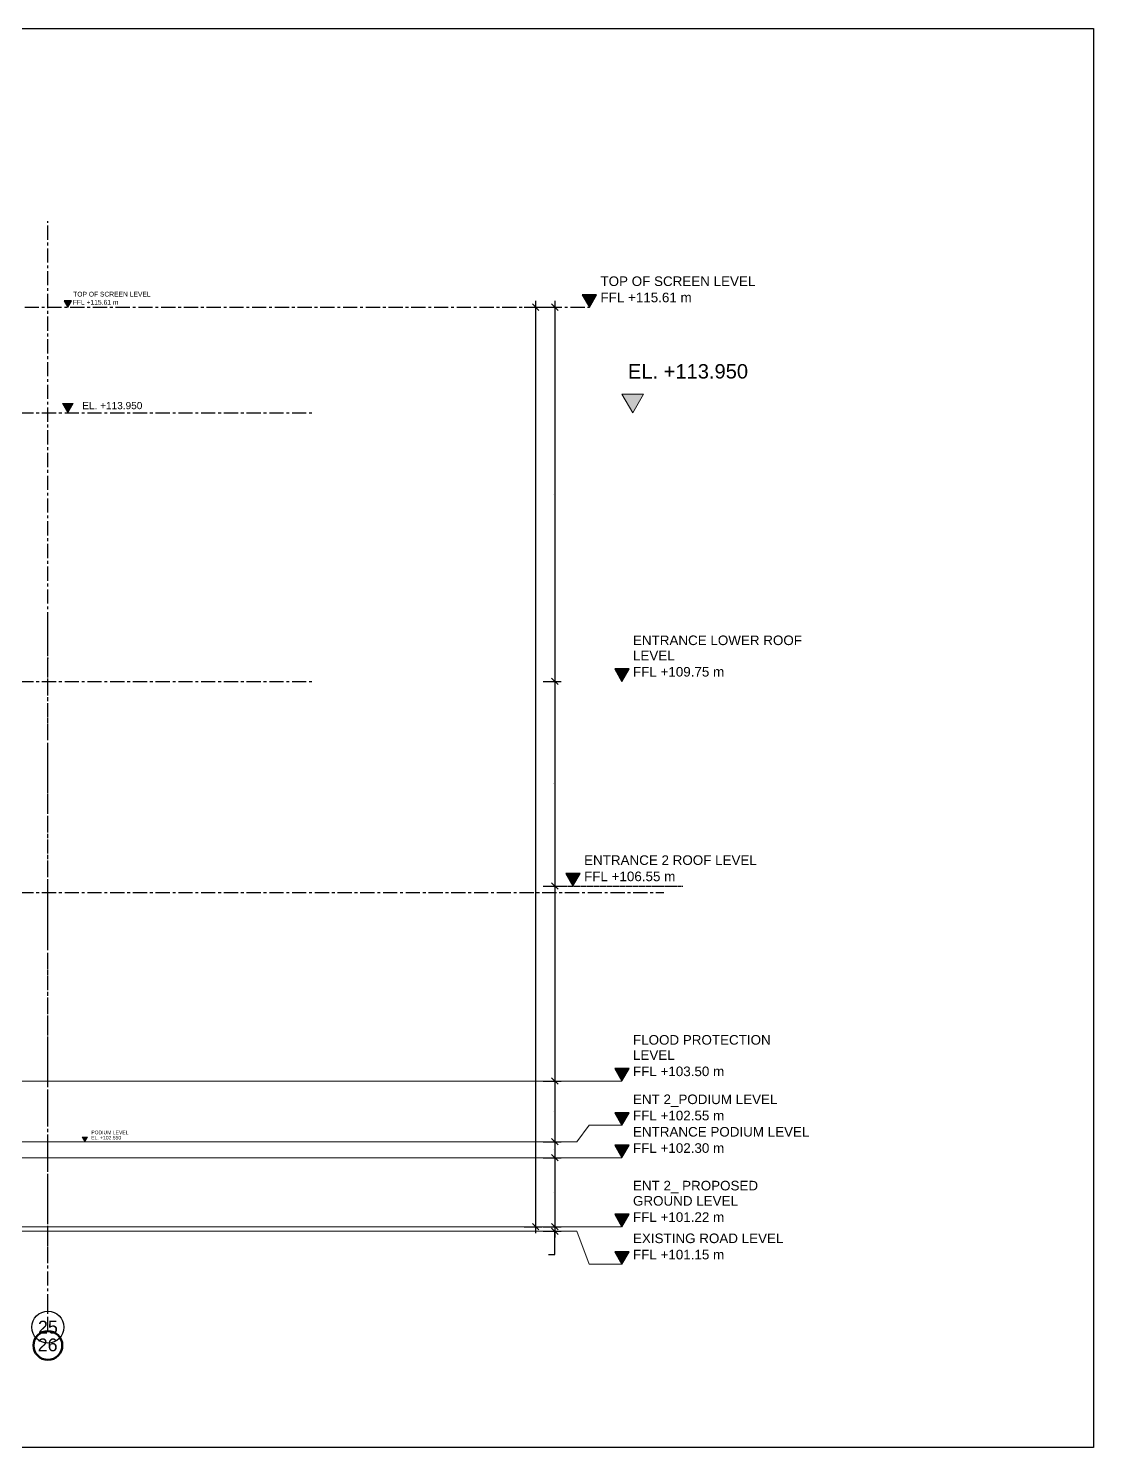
# Model space of a CAD drawing. Header units: millimetres. Extents: x 652554 to 1678317, y -308114 to 170803.
# Drawn here: x 793641 to 810298, y -103165 to -80965 of the extents above; entities that cross this region are included whole.
import ezdxf
from ezdxf.enums import TextEntityAlignment as Align

# ---------------------------------------------------------------- set-up
doc = ezdxf.new("R2010")
doc.units = ezdxf.units.MM
for name, pattern in [('CENTER', [50.8, 31.75, -6.35, 6.35, -6.35]), ('Centre', [31.75, 6.35, -4.7625, 15.875, -4.7625]), ('TA_GL_000.70000', [1.925, 0.7, -0.175, 0.175, -0.175, 0.7])]:
    doc.linetypes.add(name, pattern=pattern)
for name, color, linetype in [('000 - 0_SYM_DWG_GRID-BUBBLE_MAIN_COLOR_1', 7, 'Continuous'), ('000 - 0_SYM_DWG_GRIDLINE_MAIN_COLOR_1', 7, 'Continuous'), ('000 - 0_SYM_DWG_GRIDLINE_MAIN_COLOR_251', 7, 'Continuous'), ('000 - GRID', 7, 'CENTER'), ('DIM', 7, 'Continuous')]:
    doc.layers.add(name, color=color, linetype=linetype)
for name, color, linetype, lineweight in [('A-ANNO-DIMS', 7, 'Continuous', 9), ('A-FLOR-LEVL', 7, 'Continuous', 9), ('S-GRID-IDEN', 7, 'Continuous', 50), ('Z-230_A_LEVEL', 7, 'Continuous', 9)]:
    doc.layers.add(name, color=color, linetype=linetype, lineweight=lineweight)
doc.styles.add('Arial', font='arial.ttf')
doc.styles.add('Arial_2', font='arial.ttf', dxfattribs={"height": 3})
doc.styles.add('TA', font='', dxfattribs={"height": 4.5})
doc.styles.get('TA').set_extended_font_data('Cordia New')
doc.dimstyles.new('DPA-DIM-3_0_T-T', dxfattribs={"dimscale": 304.8, "dimtxt": 153.03891, "dimasz": 0.328084, "dimexe": 0.328084, "dimexo": 0.0625, "dimgap": 0.082021, "dimtad": 1, "dimdec": 0, "dimzin": 0, "dimdsep": 46, "dimtxsty": 'Arial_2', "dimblk1": 'OBLIQUE', "dimblk2": 'OBLIQUE', "dimsah": 1, "dimcen": 0.09, "dimdle": 0.328084, "dimclrd": 7, "dimclre": 7, "dimclrt": 7, "dimadec": 8, "dimazin": 0, "dimtfac": 1, "dimtdec": 4, "dimtix": 1, "dimtmove": 0, "dimatfit": 3, "dimfxl": 0.656168, "dimfxlon": 1, "dimtvp": 1, "dimtolj": 1, "dimtzin": 0, "dimarcsym": 2})
doc.dimstyles.new('DPA-DIM-3_0_T-T_1', dxfattribs={"dimscale": 304.8, "dimtxt": 153.03891, "dimasz": 0.328084, "dimexe": 0.328084, "dimexo": 0.0625, "dimgap": 0.082021, "dimtad": 1, "dimdec": 0, "dimzin": 0, "dimdsep": 46, "dimtxsty": 'Arial_2', "dimblk1": 'OBLIQUE', "dimblk2": 'OBLIQUE', "dimsah": 1, "dimcen": 0.09, "dimdle": 0.328084, "dimclrd": 7, "dimclre": 7, "dimclrt": 7, "dimadec": 8, "dimazin": 0, "dimtfac": 1, "dimtdec": 4, "dimtix": 1, "dimtmove": 1, "dimatfit": 3, "dimfxl": 0.656168, "dimfxlon": 1, "dimtvp": 1, "dimtolj": 1, "dimtzin": 0, "dimarcsym": 2})

# ---------------------------------------------------------------- blocks, each defined once
blk = doc.blocks.new('Level - ARC - Level-3654792-2241-01 ENTRANCE 2 ENLARGED ELEVATION 1')
at = {"layer": 'A-FLOR-LEVL'}
blk.add_hatch(color=7, dxfattribs=at).paths.add_polyline_path([(-615530, 109945), (-615642, 109751), (-615754, 109945)])
at = {"layer": 'A-FLOR-LEVL', "color": 7, "lineweight": 25}
for p, q in [((-615530, 109945), (-615754, 109945)), ((-615754, 109945), (-615642, 109751)), ((-615642, 109751), (-615530, 109945))]:
    blk.add_line(p, q, dxfattribs=at)
blk = doc.blocks.new('Grid - 100 Scale-2291345-2241-01 ENTRANCE 2 ENLARGED ELEVATION 1')
at = {"layer": 'S-GRID-IDEN', "color": 7}
blk.add_circle((-632917, 99364), 225, dxfattribs=at)
blk = doc.blocks.new('_Oblique')
at = {"color": 7, "linetype": 'ByBlock', "lineweight": -2}
blk.add_line((-0.5, -0.5), (0.5, 0.5), dxfattribs=at)
blk = doc.blocks.new('*D1419')
at = {"layer": 'A-ANNO-DIMS', "color": 7, "lineweight": -2, "transparency": 16777216}
for p, q in [((801873, -85226), (801873, -91281)), ((801692, -85326), (801973, -85326)), ((801692, -91181), (801973, -91181))]:
    blk.add_line(p, q, dxfattribs=at)
at = {"layer": 'Defpoints', "color": 7, "transparency": 16777216}
for p in [(801673, -85326), (801673, -91181), (801873, -91181)]:
    blk.add_point(p, dxfattribs=at)
at = {"layer": 'A-ANNO-DIMS', "color": 7, "lineweight": -2, "transparency": 16777216, "xscale": 100, "yscale": 100, "zscale": 100}
for p, rotation in [((801873, -85326), 90), ((801873, -91181), 270)]:
    blk.add_blockref('_Oblique', p, dxfattribs=dict(at, rotation=rotation))
at = {"layer": 'A-ANNO-DIMS', "color": 7, "transparency": 16777216, "insert": (801846, -88253), "char_height": 3, "attachment_point": 5, "rotation": 90, "style": 'Arial_2'}
blk.add_mtext('\\A1;5855', dxfattribs=at)
blk = doc.blocks.new('*D1420')
at = {"layer": 'A-ANNO-DIMS', "color": 7, "lineweight": -2, "transparency": 16777216}
for p, q in [((801692, -91181), (801973, -91181)), ((801873, -91081), (801873, -94481)), ((801692, -94381), (801973, -94381))]:
    blk.add_line(p, q, dxfattribs=at)
at = {"layer": 'Defpoints', "color": 7, "transparency": 16777216}
for p in [(801673, -91181), (801673, -94381), (801873, -94381)]:
    blk.add_point(p, dxfattribs=at)
at = {"layer": 'A-ANNO-DIMS', "color": 7, "lineweight": -2, "transparency": 16777216, "xscale": 100, "yscale": 100, "zscale": 100}
for p, rotation in [((801873, -91181), 90), ((801873, -94381), 270)]:
    blk.add_blockref('_Oblique', p, dxfattribs=dict(at, rotation=rotation))
at = {"layer": 'A-ANNO-DIMS', "color": 7, "transparency": 16777216, "insert": (801846, -92781), "char_height": 3, "attachment_point": 5, "rotation": 90, "style": 'Arial_2'}
blk.add_mtext('\\A1;3200', dxfattribs=at)
blk = doc.blocks.new('*D1421')
at = {"layer": 'A-ANNO-DIMS', "color": 7, "lineweight": -2, "transparency": 16777216}
for p, q in [((801873, -94281), (801873, -97531)), ((801692, -94381), (801973, -94381)), ((801692, -97431), (801973, -97431))]:
    blk.add_line(p, q, dxfattribs=at)
at = {"layer": 'Defpoints', "color": 7, "transparency": 16777216}
for p in [(801673, -94381), (801673, -97431), (801873, -97431)]:
    blk.add_point(p, dxfattribs=at)
at = {"layer": 'A-ANNO-DIMS', "color": 7, "lineweight": -2, "transparency": 16777216, "xscale": 100, "yscale": 100, "zscale": 100}
for p, rotation in [((801873, -94381), 90), ((801873, -97431), 270)]:
    blk.add_blockref('_Oblique', p, dxfattribs=dict(at, rotation=rotation))
at = {"layer": 'A-ANNO-DIMS', "color": 7, "transparency": 16777216, "insert": (801846, -95906), "char_height": 3, "attachment_point": 5, "rotation": 90, "style": 'Arial_2'}
blk.add_mtext('\\A1;3050', dxfattribs=at)
blk = doc.blocks.new('*D1422')
at = {"layer": 'A-ANNO-DIMS', "color": 7, "lineweight": -2, "transparency": 16777216}
for p, q in [((801692, -97431), (801973, -97431)), ((801873, -97331), (801873, -98481)), ((801692, -98381), (801973, -98381))]:
    blk.add_line(p, q, dxfattribs=at)
at = {"layer": 'Defpoints', "color": 7, "transparency": 16777216}
for p in [(801673, -97431), (801673, -98381), (801873, -98381)]:
    blk.add_point(p, dxfattribs=at)
at = {"layer": 'A-ANNO-DIMS', "color": 7, "lineweight": -2, "transparency": 16777216, "xscale": 100, "yscale": 100, "zscale": 100}
for p, rotation in [((801873, -97431), 90), ((801873, -98381), 270)]:
    blk.add_blockref('_Oblique', p, dxfattribs=dict(at, rotation=rotation))
at = {"layer": 'A-ANNO-DIMS', "color": 7, "transparency": 16777216, "insert": (801846, -97906), "char_height": 3, "attachment_point": 5, "rotation": 90, "style": 'Arial_2'}
blk.add_mtext('\\A1;950', dxfattribs=at)
blk = doc.blocks.new('*D1423')
at = {"layer": 'A-ANNO-DIMS', "color": 7, "lineweight": -2, "transparency": 16777216}
for p, q in [((801873, -98281), (801873, -98731)), ((801692, -98381), (801973, -98381)), ((801692, -98631), (801973, -98631))]:
    blk.add_line(p, q, dxfattribs=at)
at = {"layer": 'Defpoints', "color": 7, "transparency": 16777216}
for p in [(801673, -98381), (801673, -98631), (801873, -98631)]:
    blk.add_point(p, dxfattribs=at)
at = {"layer": 'A-ANNO-DIMS', "color": 7, "lineweight": -2, "transparency": 16777216, "xscale": 100, "yscale": 100, "zscale": 100}
for p, rotation in [((801873, -98381), 90), ((801873, -98631), 270)]:
    blk.add_blockref('_Oblique', p, dxfattribs=dict(at, rotation=rotation))
at = {"layer": 'A-ANNO-DIMS', "color": 7, "transparency": 16777216, "insert": (801846, -98506), "char_height": 3, "attachment_point": 5, "rotation": 90, "style": 'Arial_2'}
blk.add_mtext('\\A1;250', dxfattribs=at)
blk = doc.blocks.new('*D1424')
at = {"layer": 'A-ANNO-DIMS', "color": 7, "lineweight": -2, "transparency": 16777216}
for p, q in [((801873, -98531), (801873, -99811)), ((801692, -98631), (801973, -98631)), ((801692, -99711), (801973, -99711))]:
    blk.add_line(p, q, dxfattribs=at)
at = {"layer": 'Defpoints', "color": 7, "transparency": 16777216}
for p in [(801673, -98631), (801673, -99711), (801873, -99711)]:
    blk.add_point(p, dxfattribs=at)
at = {"layer": 'A-ANNO-DIMS', "color": 7, "lineweight": -2, "transparency": 16777216, "xscale": 100, "yscale": 100, "zscale": 100}
for p, rotation in [((801873, -98631), 90), ((801873, -99711), 270)]:
    blk.add_blockref('_Oblique', p, dxfattribs=dict(at, rotation=rotation))
at = {"layer": 'A-ANNO-DIMS', "color": 7, "transparency": 16777216, "insert": (801846, -99171), "char_height": 3, "attachment_point": 5, "rotation": 90, "style": 'Arial_2'}
blk.add_mtext('\\A1;1080', dxfattribs=at)
blk = doc.blocks.new('*D1425')
at = {"layer": 'A-ANNO-DIMS', "color": 7, "lineweight": -2, "transparency": 16777216}
for p, q in [((801873, -99611), (801873, -99881)), ((801692, -99711), (801973, -99711)), ((801692, -99781), (801973, -99781)), ((801873, -100145), (801873, -99781)), ((801773, -100145), (801873, -100145))]:
    blk.add_line(p, q, dxfattribs=at)
at = {"layer": 'Defpoints', "color": 7, "transparency": 16777216}
for p in [(801673, -99711), (801673, -99781), (801873, -99781)]:
    blk.add_point(p, dxfattribs=at)
at = {"layer": 'A-ANNO-DIMS', "color": 7, "lineweight": -2, "transparency": 16777216, "xscale": 100, "yscale": 100, "zscale": 100}
for p, rotation in [((801873, -99711), 90), ((801873, -99781), 270)]:
    blk.add_blockref('_Oblique', p, dxfattribs=dict(at, rotation=rotation))
at = {"layer": 'A-ANNO-DIMS', "color": 7, "transparency": 16777216, "insert": (801744, -100120), "char_height": 3, "attachment_point": 1, "rotation": 90, "line_spacing_factor": 0.941778, "style": 'Arial_2'}
blk.add_mtext('\\A1;70', dxfattribs=at)
blk = doc.blocks.new('*D1426')
at = {"layer": 'A-ANNO-DIMS', "color": 7, "lineweight": -2, "transparency": 16777216}
for p, q in [((801573, -85226), (801573, -99811)), ((801392, -85326), (801673, -85326)), ((801392, -99711), (801673, -99711))]:
    blk.add_line(p, q, dxfattribs=at)
at = {"layer": 'Defpoints', "color": 7, "transparency": 16777216}
for p in [(801373, -85326), (801373, -99711), (801573, -99711)]:
    blk.add_point(p, dxfattribs=at)
at = {"layer": 'A-ANNO-DIMS', "color": 7, "lineweight": -2, "transparency": 16777216, "xscale": 100, "yscale": 100, "zscale": 100}
for p, rotation in [((801573, -85326), 90), ((801573, -99711), 270)]:
    blk.add_blockref('_Oblique', p, dxfattribs=dict(at, rotation=rotation))
at = {"layer": 'A-ANNO-DIMS', "color": 7, "transparency": 16777216, "insert": (801546, -92518), "char_height": 3, "attachment_point": 5, "rotation": 90, "style": 'Arial_2'}
blk.add_mtext('\\A1;14385', dxfattribs=at)
blk = doc.blocks.new('Level - STR - Level-4265360-SECTION E')
at = {"layer": 'Z-230_A_LEVEL'}
blk.add_hatch(color=7, dxfattribs=at).paths.add_polyline_path([(25324, 101929), (25773, 101152), (26221, 101929)])
at = {"layer": 'Z-230_A_LEVEL', "color": 7}
for p, q in [((25324, 101929), (26221, 101929)), ((25773, 101152), (25324, 101929)), ((26221, 101929), (25773, 101152))]:
    blk.add_line(p, q, dxfattribs=at)
blk = doc.blocks.new('W-1-PP19-ST-ENT2_20260406-084955_STANDARD_PAPER_BLOCK')
at = {"layer": 'DIM', "color": 7}
blk.add_lwpolyline([(775, 0), (0, 0), (0, 443.999987), (775, 443.999987)], close=True, dxfattribs=at)
blk = doc.blocks.new('*U6649')
at = {"layer": '000 - 0_SYM_DWG_GRIDLINE_MAIN_COLOR_1', "color": 7}
blk.add_line((25, 0), (20, 0), dxfattribs=at)
blk.add_circle((30, 0), 5, dxfattribs=at)
at = {"layer": '000 - 0_SYM_DWG_GRIDLINE_MAIN_COLOR_251', "color": 7, "linetype": 'ByBlock', "ltscale": 5}
blk.add_line((10, 0), (-189.33, 0), dxfattribs=at)
at = {"layer": '000 - 0_SYM_DWG_GRIDLINE_MAIN_COLOR_251', "color": 7}
for p in [(-179.33, 0), (0, 0)]:
    blk.add_point(p, dxfattribs=at)
at = {"color": 7, "style": 'TA', "flags": 1}
blk.add_attdef('LOCATION', (6, -6), '', height=4.5, rotation=270, dxfattribs=at)
at = {"layer": '000 - 0_SYM_DWG_GRID-BUBBLE_MAIN_COLOR_1', "color": 7, "style": 'Arial'}
blk.add_attdef('GRID-HEAD', text='', height=4, rotation=90, dxfattribs=at).set_placement((30, 0), align=Align.MIDDLE_CENTER)

msp = doc.modelspace()

# ---------------------------------------------------------------- linework, layer by layer
at = {"color": 7, "linetype": 'CENTER', "ltscale": 7}
for p, q in [((793946.3441, -101341.5789), (793946.3441, -83981.5804)), ((779714.9503, -85325.8984), (802413.5882, -85325.8984))]:
    msp.add_line(p, q, dxfattribs=at)
for points in [[(778917.7864, -91181.019), (798104.5338, -91181.019)], [(778917.7864, -94481.019), (803576.2581, -94481.019)]]:
    msp.add_lwpolyline(points, dxfattribs=at)
at = {"layer": 'A-FLOR-LEVL', "color": 7, "linetype": 'Centre'}
for p, q in [((780223.4846, -97431.019), (802922.1225, -97431.019)), ((780223.4846, -98381.019), (802214.8206, -98381.019)), ((780223.4846, -98631.019), (802922.1225, -98631.019)), ((777455.3449, -99711.019), (802922.1225, -99711.019)), ((777455.3449, -99781.019), (802214.8206, -99781.019))]:
    msp.add_line(p, q, dxfattribs=at)
at = {"layer": 'A-FLOR-LEVL', "color": 7}
for p, q in [((802214.8206, -98381.019), (802411.5674, -98122.8626)), ((802411.5674, -98122.8626), (802922.1225, -98122.8626)), ((802214.8206, -99781.019), (802411.5674, -100297.3559)), ((802411.5674, -100297.3559), (802922.1225, -100297.3559))]:
    msp.add_line(p, q, dxfattribs=at)

# ---------------------------------------------------------------- block references
at = {"layer": '000 - GRID', "color": 7, "linetype": 'TA_GL_000.70000', "xscale": 50, "yscale": 50, "zscale": 50, "rotation": 270}
msp.add_blockref('*U6649', (793946.3441, -99781.019), dxfattribs=at).add_auto_attribs({'GRID-HEAD': '25'})
at = {"layer": 'A-FLOR-LEVL', "color": 7, "lineweight": 25, "xscale": 0.5, "yscale": 0.5, "zscale": 0.5}
msp.add_blockref('Level - ARC - Level-3654792-2241-01 ENTRANCE 2 ENLARGED ELEVATION 1', (1102078.2667, -140200.6447), dxfattribs=at)
at = {"layer": 'A-FLOR-LEVL', "color": 7, "lineweight": 25}
for p in [(1418055.1837, -195075.8984), (1418563.718, -200931.019), (1417799.1323, -204131.5264), (1418563.718, -207181.019), (1418563.718, -207872.8626), (1418563.718, -208381.019), (1418563.718, -209461.019), (1418563.718, -210047.3559)]:
    msp.add_blockref('Level - ARC - Level-3654792-2241-01 ENTRANCE 2 ENLARGED ELEVATION 1', p, dxfattribs=at)
at = {"layer": 'S-GRID-IDEN', "color": 7}
msp.add_blockref('Grid - 100 Scale-2291345-2241-01 ENTRANCE 2 ENLARGED ELEVATION 1', (1426863.718, -200931.019), dxfattribs=at)
at = {"layer": 'Z-230_A_LEVEL', "color": 7}
for p, xscale, yscale, zscale in [((793425.8075, -124913.0301), 0.3750000000000001, 0.3750000000000001, 0.3750000000000001), ((789424.6507, -105947.0246), 0.1875000000000001, 0.1875000000000001, 0.1875000000000001), ((792108.1212, -107864.0218), 0.09375000000000003, 0.09375000000000003, 0.09375000000000003)]:
    msp.add_blockref('Level - STR - Level-4265360-SECTION E', p, dxfattribs=dict(at, xscale=xscale, yscale=yscale, zscale=zscale))

# ---------------------------------------------------------------- texts
at = {"layer": 'A-FLOR-LEVL', "color": 7, "style": 'Arial_2'}
for s, p in [('TOP OF SCREEN LEVEL', (794341.5946, -85160.2923)), ('FFL +115.61 m', (794335.4555, -85287.4208))]:
    msp.add_text(s, height=75, dxfattribs=at).set_placement(p)
at = {"layer": 'A-FLOR-LEVL', "color": 7, "char_height": 150, "attachment_point": 1, "style": 'Arial_2', "bg_fill": 3, "box_fill_scale": 1.25, "bg_fill_color": 256, "bg_fill_true_color": 13158600, "bg_fill_transparency": 0}
for s, insert, width in [('ENTRANCE LOWER ROOF', (803095.2852, -90462.3142), 3258.859687), ('FLOOD PROTECTION', (803095.2852, -96712.3142), 2649.577187), ('ENT 2_ PROPOSED', (803095.2852, -98992.3142), 2409.070937)]:
    msp.add_mtext(s, dxfattribs=dict(at, insert=insert, width=width))
at = {"layer": 'S-GRID-IDEN', "color": 7, "lineweight": 9, "insert": (793786.9489, -101458.6309), "char_height": 200, "width": 376.793125, "attachment_point": 1, "style": 'Arial'}
msp.add_mtext('26', dxfattribs=at)
at = {"layer": 'Z-230_A_LEVEL', "color": 7, "style": 'Arial_2'}
for s, p in [('EL. +102.550', (794622.481, -98345.4688)), ('PODIUM LEVEL', (794625.3792, -98263.699))]:
    msp.add_text(s, height=56.25, dxfattribs=at).set_placement(p)
at = {"layer": 'Z-230_A_LEVEL', "color": 7, "attachment_point": 1, "style": 'Arial_2', "bg_fill": 3, "box_fill_scale": 1, "bg_fill_color": 256, "bg_fill_transparency": 0}
for insert, char_height, width in [((803016.0793, -86217.2281), 225, 1923.826838), ((794484.2349, -86809.6), 112.5, 961.913419)]:
    msp.add_mtext('EL. +113.950', dxfattribs=dict(at, insert=insert, char_height=char_height, width=width))

# ---------------------------------------------------------------- dimensions: what is measured, and where the dimension line sits
at = {"layer": 'A-ANNO-DIMS', "color": 7}
for base, p1, p2, override, picture, middle in [((801572.8332, -99711.019), (801372.8332, -85325.8984), (801372.8332, -99711.019), {"dimpost": '<>', "dimclrd": 7, "dimclre": 7, "dimclrt": 7, "dimfxl": 14385.120567}, '*D1426', (801546.3004, -92518.4587)), ((801872.8332, -91181.019), (801672.8332, -85325.8984), (801672.8332, -91181.019), {"dimpost": '<>', "dimclrd": 7, "dimclre": 7, "dimclrt": 7, "dimfxl": 5855.120567}, '*D1419', (801846.3015, -88253.4587)), ((801872.8332, -94381.019), (801672.8332, -91181.019), (801672.8332, -94381.019), {"dimpost": '<>', "dimclrd": 7, "dimclre": 7, "dimclrt": 7, "dimfxl": 3200}, '*D1420', (801846.3004, -92781.019)), ((801872.8332, -97431.019), (801672.8332, -94381.019), (801672.8332, -97431.019), {"dimpost": '<>', "dimclrd": 7, "dimclre": 7, "dimclrt": 7, "dimfxl": 3050}, '*D1421', (801846.3004, -95906.019)), ((801872.8332, -98381.019), (801672.8332, -97431.019), (801672.8332, -98381.019), {"dimpost": '<>', "dimclrd": 7, "dimclre": 7, "dimclrt": 7, "dimfxl": 950}, '*D1422', (801846.3015, -97906.019)), ((801872.8332, -98631.019), (801672.8332, -98381.019), (801672.8332, -98631.019), {"dimpost": '<>', "dimclrd": 7, "dimclre": 7, "dimclrt": 7, "dimfxl": 250}, '*D1423', (801846.3015, -98506.019)), ((801872.8332, -99711.019), (801672.8332, -98631.019), (801672.8332, -99711.019), {"dimpost": '<>', "dimclrd": 7, "dimclre": 7, "dimclrt": 7, "dimfxl": 1080}, '*D1424', (801846.3015, -99171.019))]:
    dim = msp.add_linear_dim(base=base, p1=p1, p2=p2, angle=90, dimstyle='DPA-DIM-3_0_T-T', override=override, dxfattribs=at)
    dim.commit()
    dim.dimension.update_dxf_attribs({"geometry": picture, "text_midpoint": middle})
dim = msp.add_linear_dim(base=(801872.8332, -99781.019), p1=(801672.8332, -99711.019), p2=(801672.8332, -99781.019), angle=90, dimstyle='DPA-DIM-3_0_T-T_1', override={"dimpost": '<>', "dimclrd": 7, "dimclre": 7, "dimclrt": 7, "dimfxl": 70}, dxfattribs=at)
dim.commit()
dim.dimension.update_dxf_attribs({"geometry": '*D1425', "text_midpoint": (801753.0987, -100145.0933), "dimtype": 160, "text_rotation": 90})

# ---------------------------------------------------------------- next in the draw order: linework, layer by layer
at = {"color": 7, "linetype": 'CENTER', "ltscale": 7}
msp.add_lwpolyline([(778917.7864, -86981.019), (798104.5338, -86981.019)], dxfattribs=at)

# ---------------------------------------------------------------- next in the draw order: texts
at = {"layer": 'A-FLOR-LEVL', "color": 7, "char_height": 150, "attachment_point": 1, "style": 'Arial_2', "bg_fill": 3, "box_fill_scale": 1.25, "bg_fill_color": 256, "bg_fill_true_color": 13158600, "bg_fill_transparency": 0}
for s, insert, width in [('TOP OF SCREEN LEVEL', (802586.7509, -84845.1936), 2982.2775), ('LEVEL', (803095.2852, -90700.4392), 805.695937), ('ENTRANCE 2 ROOF LEVEL', (802330.6995, -93900.8217), 3322.994687), ('LEVEL', (803095.2852, -96950.4392), 805.695937), ('ENT 2_PODIUM LEVEL', (803095.2852, -97642.1578), 2781.855625), ('GROUND LEVEL', (803095.2852, -99230.4392), 2016.244062)]:
    msp.add_mtext(s, dxfattribs=dict(at, insert=insert, width=width))

# ---------------------------------------------------------------- next in the draw order: texts
at = {"layer": 'A-FLOR-LEVL', "color": 7, "char_height": 150, "width": 1763.7125, "attachment_point": 1, "style": 'Arial_2', "bg_fill": 3, "box_fill_scale": 1.25, "bg_fill_color": 256, "bg_fill_true_color": 13158600, "bg_fill_transparency": 0}
for s, insert in [('FFL +115.61 m', (802586.7509, -85099.4505)), ('FFL +109.75 m', (803095.2852, -90954.5711)), ('FFL +106.55 m', (802330.6995, -94155.0785)), ('FFL +103.50 m', (803095.2852, -97204.5711)), ('FFL +102.55 m', (803095.2852, -97896.4147)), ('FFL +101.22 m', (803095.2852, -99484.5711))]:
    msp.add_mtext(s, dxfattribs=dict(at, insert=insert))

# ---------------------------------------------------------------- next in the draw order: linework, layer by layer
at = {"layer": 'DIM', "color": 7, "linetype": 'CENTER'}
msp.add_line((801972.8332, -94381.019), (803873.928, -94381.019), dxfattribs=at)

# ---------------------------------------------------------------- next in the draw order: texts
at = {"layer": 'A-FLOR-LEVL', "color": 7, "char_height": 150, "attachment_point": 1, "style": 'Arial_2', "bg_fill": 3, "box_fill_scale": 1.25, "bg_fill_color": 256, "bg_fill_true_color": 13158600, "bg_fill_transparency": 0}
for s, insert, width in [('ENTRANCE PODIUM LEVEL', (803095.2852, -98150.3142), 3391.138125), ('EXISTING ROAD LEVEL', (803095.2852, -99816.6511), 2890.083437)]:
    msp.add_mtext(s, dxfattribs=dict(at, insert=insert, width=width))

# ---------------------------------------------------------------- next in the draw order: texts
at = {"layer": 'A-FLOR-LEVL', "color": 7, "char_height": 150, "width": 1763.7125, "attachment_point": 1, "style": 'Arial_2', "bg_fill": 3, "box_fill_scale": 1.25, "bg_fill_color": 256, "bg_fill_true_color": 13158600, "bg_fill_transparency": 0}
for s, insert in [('FFL +102.30 m', (803095.2852, -98404.5711)), ('FFL +101.15 m', (803095.2852, -100070.908))]:
    msp.add_mtext(s, dxfattribs=dict(at, insert=insert))

# ---------------------------------------------------------------- next in the draw order: block references
at = {"layer": 'DIM', "color": 7, "xscale": 50, "yscale": 50, "zscale": 50}
msp.add_blockref('W-1-PP19-ST-ENT2_20260406-084955_STANDARD_PAPER_BLOCK', (771548.006, -103165.4935), dxfattribs=at)

doc.saveas('drawing.dxf')
